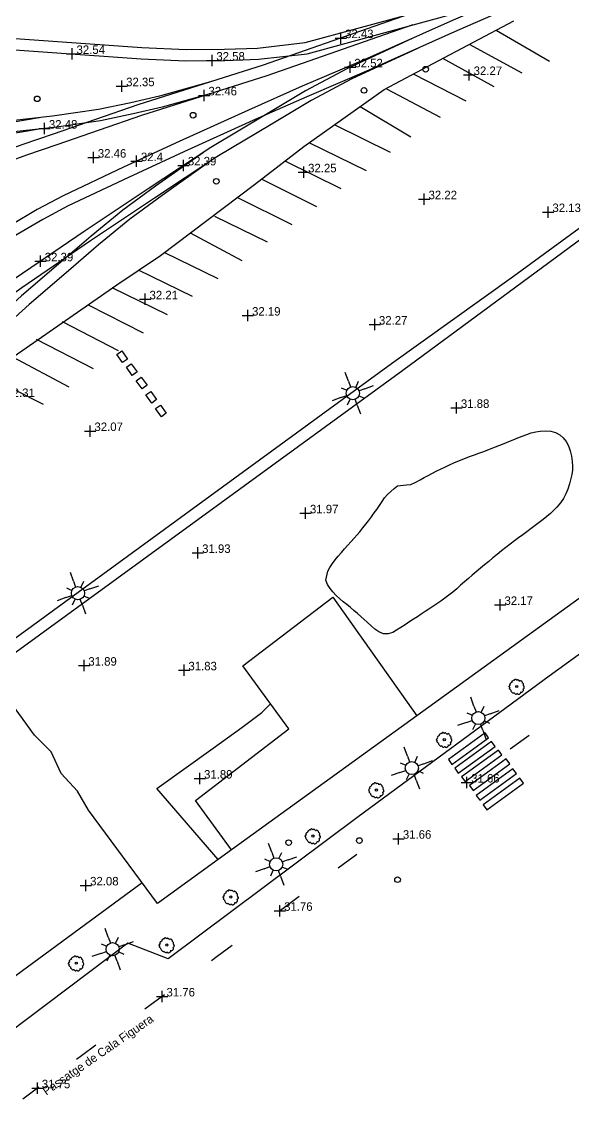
# Model space of a CAD drawing. Extents: x 471511 to 473316, y 4381952 to 4383346.
# Drawn here: x 472977.3 to 473026, y 4383065.3 to 4383160.6 of the extents above; entities that cross this region are included whole.
import ezdxf
from ezdxf.enums import TextEntityAlignment as Align

# ---------------------------------------------------------------- set-up
doc = ezdxf.new("R2010")
doc.units = 0
doc.header["$LTSCALE"] = 4
doc.header["$MEASUREMENT"] = 0
doc.header["$PDMODE"] = 2
doc.header["$PDSIZE"] = 0.5
doc.layers.get('0').update_dxf_attribs({"linetype": 'CONTINUOUS'})
for name, color, linetype in [('222', 7, 'CONTINUOUS'), ('290', 253, 'CONTINUOUS'), ('400', 7, 'CONTINUOUS'), ('410', 201, 'CONTINUOUS'), ('411', 12, 'CONTINUOUS'), ('505', 60, 'CONTINUOUS'), ('7101', 7, 'CONTINUOUS'), ('7400', 2, 'CONTINUOUS'), ('7440', 7, 'CONTINUOUS'), ('7515', 53, 'CONTINUOUS'), ('8405', 7, 'CONTINUOUS')]:
    doc.layers.add(name, color=color, linetype=linetype)

# ---------------------------------------------------------------- blocks, each defined once
blk = doc.blocks.new('FAROLA')
at = {"color": 7}
for p, q in [((-0.43, 1.04), (-0.22, 0.54)), ((0.43, 1.04), (0.22, 0.54)), ((0.43, 1.04), (0.75, 1.8)), ((-1.04, 0.43), (-1.8, 0.75)), ((-1.04, 0.43), (-0.54, 0.22)), ((1.04, 0.43), (0.54, 0.22)), ((-1.04, -0.43), (-0.54, -0.22)), ((-0.43, -1.04), (-0.22, -0.54)), ((0.43, -1.04), (0.22, -0.54)), ((1.04, -0.43), (0.54, -0.22)), ((1.04, -0.43), (1.8, -0.75)), ((-0.43, -1.04), (-0.75, -1.8))]:
    blk.add_line(p, q, dxfattribs=at)
blk.add_circle((0, 0), 0.58, dxfattribs=at)
blk = doc.blocks.new('MOJON')
blk.add_circle((0, 0), 0.25)
blk = doc.blocks.new('ARBOL')
at = {"color": 3}
for p, q in [((-1.26, 0.07), (-1.27, -0.01)), ((-1.23, 0.15), (-1.26, 0.07)), ((-1.17, 0.24), (-1.23, 0.15)), ((-1.18, 0.48), (-1.21, 0.39)), ((-1.21, 0.39), (-1.2, 0.31)), ((-1.2, 0.31), (-1.16, 0.22)), ((-1.11, 0.55), (-1.18, 0.48)), ((-1.03, 0.59), (-1.11, 0.55)), ((-1.01, 0.67), (-1.03, 0.59)), ((-0.96, 0.76), (-1.01, 0.67)), ((-0.92, 0.97), (-0.96, 0.88)), ((-0.96, 0.88), (-0.96, 0.7)), ((-0.85, 1.04), (-0.92, 0.97)), ((-0.77, 1.08), (-0.85, 1.04)), ((-0.7, 1.09), (-0.77, 1.08)), ((-0.5, 1.09), (-0.7, 1.09)), ((-0.49, 1.11), (-0.5, 1.08)), ((-0.46, 1.23), (-0.49, 1.11)), ((-0.38, 1.32), (-0.46, 1.23)), ((-0.31, 1.35), (-0.38, 1.32)), ((-0.23, 1.36), (-0.31, 1.35)), ((-0.11, 1.36), (-0.23, 1.36)), ((0, 1.35), (-0.11, 1.36)), ((0.07, 1.26), (0, 1.35)), ((0.12, 1.18), (0.07, 1.26)), ((0.17, 1.25), (0.12, 1.16)), ((0.12, 1.16), (0.12, 1.16)), ((0.24, 1.31), (0.17, 1.25)), ((0.32, 1.32), (0.24, 1.31)), ((0.39, 1.31), (0.32, 1.32)), ((0.55, 1.31), (0.39, 1.31)), ((0.62, 1.26), (0.55, 1.31)), ((0.7, 1.22), (0.62, 1.26)), ((0.76, 1.14), (0.7, 1.22)), ((0.77, 0.97), (0.7, 0.98)), ((0.77, 1.05), (0.76, 1.14)), ((0.77, 0.97), (0.77, 1.05)), ((0.86, 0.95), (0.77, 0.97)), ((0.96, 0.93), (0.86, 0.95)), ((1.03, 0.87), (0.96, 0.93)), ((1.07, 0.79), (1.03, 0.87)), ((1.08, 0.7), (1.07, 0.79)), ((1.1, 0.49), (1.07, 0.51)), ((1.08, 0.6), (1.08, 0.7)), ((1.09, 0.52), (1.08, 0.6)), ((1.17, 0.48), (1.1, 0.49)), ((1.25, 0.41), (1.17, 0.48)), ((1.29, 0.32), (1.25, 0.41)), ((1.3, 0.24), (1.29, 0.32)), ((1.3, 0.15), (1.3, 0.24)), ((1.31, 0.06), (1.3, 0.15)), ((1.31, -0.03), (1.31, 0.06)), ((-1.27, -0.01), (-1.26, -0.13)), ((-1.26, -0.13), (-1.26, -0.21)), ((-1.26, -0.21), (-1.23, -0.3)), ((-1.23, -0.3), (-1.16, -0.32)), ((-1.16, -0.32), (-1.08, -0.34)), ((-1.08, -0.34), (-1.01, -0.35)), ((-1.01, -0.35), (-0.95, -0.35)), ((-0.96, -0.38), (-1.01, -0.49)), ((-1.01, -0.49), (-1, -0.58)), ((-1, -0.58), (-0.96, -0.66)), ((-0.96, -0.66), (-0.96, -0.74)), ((-0.96, -0.74), (-0.88, -0.8)), ((-0.88, -0.8), (-0.8, -0.81)), ((-0.8, -0.81), (-0.72, -0.81)), ((-0.76, -0.81), (-0.75, -0.9)), ((-0.75, -0.9), (-0.73, -0.98)), ((-0.73, -0.98), (-0.68, -1.07)), ((-0.68, -1.07), (-0.61, -1.15)), ((-0.61, -1.15), (-0.53, -1.14)), ((-0.53, -1.14), (-0.45, -1.12)), ((-0.45, -1.12), (-0.37, -1.07)), ((-0.37, -1.05), (-0.37, -1.15)), ((-0.37, -1.15), (-0.27, -1.21)), ((-0.27, -1.21), (-0.19, -1.22)), ((-0.19, -1.22), (-0.07, -1.22)), ((-0.07, -1.22), (0.01, -1.25)), ((0.01, -1.25), (0.08, -1.22)), ((0.08, -1.22), (0.16, -1.16)), ((0.16, -1.16), (0.18, -1.08)), ((0.18, -1.11), (0.25, -1.15)), ((0.25, -1.15), (0.32, -1.16)), ((0.32, -1.16), (0.4, -1.16)), ((0.4, -1.16), (0.47, -1.18)), ((0.47, -1.18), (0.55, -1.16)), ((0.55, -1.16), (0.62, -1.14)), ((0.62, -1.14), (0.7, -1.09)), ((0.7, -1.09), (0.75, -0.93)), ((0.78, -0.99), (0.74, -0.96)), ((0.85, -0.98), (0.78, -0.99)), ((0.93, -0.93), (0.85, -0.98)), ((1.02, -0.92), (0.93, -0.93)), ((1.06, -0.69), (0.98, -0.69)), ((1.06, -0.85), (1.02, -0.92)), ((1.03, -0.69), (1.05, -0.77)), ((1.05, -0.77), (1.06, -0.85)), ((1.13, -0.65), (1.06, -0.69)), ((1.2, -0.61), (1.13, -0.65)), ((1.2, -0.21), (1.27, -0.14)), ((1.2, -0.6), (1.21, -0.59)), ((1.22, -0.31), (1.21, -0.23)), ((1.21, -0.41), (1.22, -0.31)), ((1.21, -0.51), (1.21, -0.41)), ((1.21, -0.59), (1.21, -0.51)), ((1.27, -0.14), (1.31, -0.03))]:
    blk.add_line(p, q, dxfattribs=at)
at = {"color": 25}
blk.add_circle((0, 0), 0.19, dxfattribs=at)
blk = doc.blocks.new('COTA')
at = {"color": 7}
blk.add_point((0, 0), dxfattribs=at)

msp = doc.modelspace()

# ---------------------------------------------------------------- linework, layer by layer
at = {"layer": '222'}
for points in [[(472910.428, 4383152.108, 32.602), (472916.163, 4383154.575, 32.555), (472921.059, 4383156.307, 32.523), (472927.425, 4383158.153, 32.539), (472934.718, 4383159.309, 32.539), (472944.287, 4383160.3, 32.539), (472953.524, 4383160.351, 32.523), (472963.057, 4383159.837, 32.414), (472972.636, 4383159.398, 32.476), (472987.953, 4383158.32, 32.578), (472991.868, 4383158.125, 32.578), (472995.261, 4383158.177, 32.578), (472998.164, 4383158.269, 32.578), (473002.357, 4383158.752, 32.563), (473016.034, 4383162.469, 32.437), (473022.358, 4383164.48, 32.547), (473033.373, 4383168.046, 32.563), (473045.319, 4383171.98, 32.61), (473059.792, 4383176.776, 32.516), (473073.868, 4383181.287, 32.578), (473085.767, 4383185.313, 32.516), (473099.704, 4383189.737, 32.547)], [(472910.849, 4383151.201, 32.601), (472916.528, 4383153.643, 32.555), (472921.365, 4383155.355, 32.523), (472927.643, 4383157.175, 32.539), (472934.848, 4383158.317, 32.539), (472944.341, 4383159.3, 32.539), (472953.5, 4383159.351, 32.523), (472963.008, 4383158.838, 32.414), (472972.578, 4383158.4, 32.477), (472987.893, 4383157.321, 32.578), (472991.851, 4383157.125, 32.578), (472995.285, 4383157.177, 32.578), (472998.237, 4383157.271, 32.578), (473002.546, 4383157.768, 32.563), (473016.317, 4383161.51, 32.437), (473022.664, 4383163.528, 32.547), (473033.683, 4383167.096, 32.563), (473045.632, 4383171.03, 32.61), (473060.102, 4383175.825, 32.516), (473074.181, 4383180.337, 32.578), (473086.079, 4383184.363, 32.516), (473100.026, 4383188.79, 32.547)], [(473032.155, 4383167.652, 32.561), (473025.693, 4383165.275, 32.517), (473020.072, 4383162.771, 32.561), (473015.412, 4383160.729, 32.409), (473007.57, 4383157.23, 32.416), (473002.111, 4383154.887, 32.416), (472997.354, 4383152.776, 32.459), (472991.235, 4383150.009, 32.401), (472986.352, 4383147.755, 32.401), (472981, 4383145.227, 32.488), (472978.724, 4383143.997, 32.445), (472976.455, 4383142.653, 32.445), (472973.775, 4383141.023, 32.445), (472970.466, 4383138.847, 32.343), (472967.274, 4383136.612, 32.416), (472963.755, 4383134.085, 32.416), (472960.041, 4383131.386, 32.416), (472951.797, 4383125.37, 32.343), (472941.438, 4383117.786, 32.358), (472938.052, 4383115.377, 32.459), (472923.394, 4383104.864, 32.401)], [(473032.5, 4383166.713, 32.561), (473026.069, 4383164.348, 32.518), (473020.476, 4383161.856, 32.561), (473015.817, 4383159.815, 32.409), (473007.971, 4383156.314, 32.416), (473002.511, 4383153.97, 32.416), (472997.763, 4383151.863, 32.459), (472991.651, 4383149.1, 32.401), (472986.776, 4383146.848, 32.401), (472981.451, 4383144.335, 32.488), (472979.216, 4383143.127, 32.445), (472976.97, 4383141.795, 32.445), (472974.31, 4383140.178, 32.444), (472971.028, 4383138.019, 32.344), (472967.852, 4383135.796, 32.416), (472964.34, 4383133.274, 32.416), (472960.63, 4383130.578, 32.416), (472952.387, 4383124.563, 32.343), (472942.023, 4383116.976, 32.358), (472938.633, 4383114.564, 32.459), (472924.002, 4383104.069, 32.401)], [(473011.55, 4383161.251, 32.478), (472998.671, 4383156.763, 32.384), (472987.604, 4383153.254, 32.564), (472980.145, 4383150.651, 32.455), (472977.453, 4383149.746, 32.455), (472975.558, 4383149.076, 32.455), (472973.585, 4383148.258, 32.439), (472970.599, 4383146.896, 32.424), (472966.519, 4383144.811, 32.424), (472963.35, 4383143.031, 32.439), (472959.309, 4383140.376, 32.424), (472955.268, 4383137.366, 32.502), (472952.278, 4383134.79, 32.424), (472949.028, 4383131.73, 32.424), (472945.052, 4383127.748, 32.424), (472942.275, 4383124.945, 32.455), (472939.284, 4383122.114, 32.518), (472937.648, 4383120.532, 32.502), (472935.962, 4383119.072, 32.486), (472934.07, 4383117.482, 32.486), (472931.191, 4383115.259, 32.486), (472925.485, 4383110.818, 32.486), (472921.499, 4383107.858, 32.471), (472918.024, 4383105.261, 32.335)], [(473011.879, 4383160.306, 32.478), (472998.987, 4383155.814, 32.384), (472987.92, 4383152.305, 32.564), (472980.469, 4383149.705, 32.455), (472977.78, 4383148.801, 32.455), (472975.916, 4383148.142, 32.455), (472973.984, 4383147.341, 32.439), (472971.034, 4383145.996, 32.424), (472966.992, 4383143.929, 32.424), (472963.87, 4383142.176, 32.439), (472959.882, 4383139.556, 32.424), (472955.893, 4383136.585, 32.501), (472952.947, 4383134.047, 32.424), (472949.724, 4383131.012, 32.424), (472945.761, 4383127.042, 32.424), (472942.974, 4383124.23, 32.455), (472939.975, 4383121.392, 32.517), (472938.323, 4383119.794, 32.502), (472936.611, 4383118.311, 32.486), (472934.698, 4383116.704, 32.486), (472931.804, 4383114.469, 32.486), (472926.091, 4383110.021, 32.486), (472922.097, 4383107.056, 32.471), (472918.61, 4383104.45, 32.334)], [(473011.867, 4383159.148, 32.412), (473006.04, 4383156.434, 32.521), (473002.404, 4383154.497, 32.376), (472998.86, 4383152.381, 32.405), (472994.049, 4383149.495, 32.405), (472988.511, 4383145.842, 32.361), (472982.866, 4383142.062, 32.376), (472976.788, 4383137.915, 32.39), (472970.57, 4383133.494, 32.332), (472965.421, 4383129.869, 32.376), (472959.812, 4383125.786, 32.144), (472953.063, 4383121.005, 32.289), (472946.269, 4383116.112, 32.376), (472940.794, 4383112.152, 32.332), (472935.807, 4383108.555, 32.318), (472928.7, 4383103.558, 32.434), (472925.729, 4383101.409, 32.388)], [(473012.289, 4383158.241, 32.412), (473006.486, 4383155.539, 32.52), (473002.896, 4383153.626, 32.376), (472999.373, 4383151.523, 32.405), (472994.582, 4383148.649, 32.404), (472989.065, 4383145.009, 32.361), (472983.426, 4383141.233, 32.376), (472977.36, 4383137.094, 32.39), (472971.147, 4383132.677, 32.332), (472966.003, 4383129.056, 32.375), (472960.396, 4383124.974, 32.144), (472953.644, 4383120.191, 32.289), (472946.854, 4383115.301, 32.376), (472941.379, 4383111.342, 32.332), (472936.387, 4383107.741, 32.318), (472929.281, 4383102.743, 32.434), (472926.341, 4383100.618, 32.389)], [(472993.999, 4383155.281, 32.46), (472989.512, 4383154.006, 32.439), (472986.979, 4383153.425, 32.424), (472984.135, 4383152.828, 32.555), (472980.086, 4383152.238, 32.482), (472974.322, 4383151.613, 32.482), (472967.308, 4383150.699, 32.482), (472960.175, 4383149.858, 32.482), (472954.627, 4383149.271, 32.482), (472950.289, 4383148.689, 32.482), (472946.685, 4383148.156, 32.468), (472942.662, 4383147.415, 32.468), (472940.256, 4383146.849, 32.468), (472937.164, 4383146.058, 32.475), (472933.189, 4383144.733, 32.526), (472929.456, 4383143.345, 32.468), (472926.924, 4383142.342, 32.468), (472924.171, 4383140.982, 32.453), (472920.936, 4383139.241, 32.439), (472918.251, 4383137.659, 32.497), (472915.472, 4383135.805, 32.468), (472911.548, 4383133.058, 32.468), (472907.002, 4383129.694, 32.642), (472902.729, 4383126.44, 32.562)], [(472994.272, 4383154.32, 32.46), (472989.76, 4383153.037, 32.439), (472987.193, 4383152.448, 32.424), (472984.31, 4383151.843, 32.555), (472980.212, 4383151.246, 32.482), (472974.441, 4383150.62, 32.482), (472967.431, 4383149.706, 32.482), (472960.286, 4383148.865, 32.482), (472954.746, 4383148.278, 32.482), (472950.428, 4383147.699, 32.482), (472946.849, 4383147.17, 32.468), (472942.867, 4383146.436, 32.468), (472940.495, 4383145.877, 32.468), (472937.446, 4383145.098, 32.475), (472933.521, 4383143.79, 32.525), (472929.814, 4383142.411, 32.468), (472927.33, 4383141.427, 32.468), (472924.63, 4383140.093, 32.453), (472921.427, 4383138.37, 32.439), (472918.783, 4383136.811, 32.496), (472916.036, 4383134.979, 32.468), (472912.133, 4383132.246, 32.468), (472907.602, 4383128.894, 32.641), (472903.314, 4383125.629, 32.562)], [(472978.91, 4383152.111, 32.482), (472975.449, 4383151.52, 32.497), (472973.457, 4383151.198, 32.497), (472971.094, 4383150.636, 32.497), (472968.234, 4383149.828, 32.497), (472964.978, 4383148.84, 32.497), (472960.745, 4383147.391, 32.439), (472956.052, 4383145.679, 32.439), (472952.77, 4383144.35, 32.468), (472949.275, 4383142.793, 32.468), (472945.868, 4383141.187, 32.511), (472943.032, 4383139.791, 32.482), (472940.134, 4383138.129, 32.482), (472937.092, 4383136.319, 32.482), (472934.028, 4383134.297, 32.482), (472930.648, 4383132.121, 32.504), (472926.337, 4383129.021, 32.482), (472921.663, 4383125.489, 32.482), (472916.836, 4383121.965, 32.453), (472909.76, 4383116.704, 32.63)], [(472979.078, 4383151.125, 32.482), (472975.613, 4383150.533, 32.497), (472973.653, 4383150.216, 32.497), (472971.346, 4383149.668, 32.497), (472968.515, 4383148.868, 32.497), (472965.285, 4383147.889, 32.496), (472961.078, 4383146.448, 32.439), (472956.411, 4383144.746, 32.439), (472953.162, 4383143.43, 32.468), (472949.692, 4383141.884, 32.468), (472946.302, 4383140.286, 32.511), (472943.502, 4383138.907, 32.482), (472940.639, 4383137.266, 32.482), (472937.623, 4383135.471, 32.482), (472934.574, 4383133.46, 32.482), (472931.211, 4383131.294, 32.504), (472926.93, 4383128.216, 32.482), (472922.259, 4383124.686, 32.482), (472917.429, 4383121.16, 32.453), (472910.346, 4383115.893, 32.63)], [(472993.385, 4383149.057, 32.399), (472989.17, 4383146.065, 32.414), (472986.284, 4383143.944, 32.399), (472983.487, 4383141.663, 32.421), (472980.818, 4383139.362, 32.457), (472977.35, 4383136.38, 32.341), (472972.671, 4383132.142, 32.399), (472969.176, 4383128.994, 32.356), (472966.311, 4383126.544, 32.356), (472963.847, 4383124.522, 32.32), (472959.212, 4383120.811, 32.37), (472957.234, 4383119.279, 32.37), (472943.433, 4383108.714, 32.37), (472931.582, 4383100.097, 32.204), (472928.741, 4383097.961, 32.442)], [(472993.964, 4383148.242, 32.399), (472989.756, 4383145.255, 32.414), (472986.897, 4383143.154, 32.4), (472984.13, 4383140.897, 32.421), (472981.471, 4383138.604, 32.457), (472978.012, 4383135.63, 32.342), (472973.342, 4383131.4, 32.399), (472969.835, 4383128.242, 32.356), (472966.953, 4383125.777, 32.356), (472964.477, 4383123.745, 32.32), (472959.831, 4383120.025, 32.37), (472957.844, 4383118.486, 32.37), (472944.031, 4383107.913, 32.37), (472932.176, 4383099.293, 32.204), (472929.344, 4383097.163, 32.442)]]:
    msp.add_polyline3d(points, dxfattribs=at)
at = {"layer": '290'}
for points in [[(473023.933, 4383157.08, 32.32), (473019.224, 4383159.812, 32.335)], [(473021.498, 4383156.048, 32.233), (473016.88, 4383158.578, 32.277)], [(473019.031, 4383154.847, 32.219), (473014.503, 4383157.347, 32.252)], [(473016.572, 4383153.569, 32.219), (473011.914, 4383155.969, 32.279)], [(473014.314, 4383152.14, 32.19), (473009.57, 4383154.629, 32.24)], [(473007.219, 4383153.098, 32.255), (473011.675, 4383150.424, 32.24)], [(473009.885, 4383149.057, 32.197), (473005.027, 4383151.465, 32.284)], [(473007.768, 4383147.429, 32.255), (473002.729, 4383149.893, 32.255)], [(473005.54, 4383145.836, 32.269), (473000.654, 4383148.249, 32.327)], [(473003.381, 4383144.24, 32.269), (472998.517, 4383146.683, 32.284)], [(473001.225, 4383142.658, 32.284), (472996.379, 4383145.06, 32.284)], [(472999.037, 4383141.133, 32.298), (472994.389, 4383143.397, 32.342)], [(472996.796, 4383139.485, 32.313), (472992.244, 4383141.915, 32.313)], [(472994.684, 4383137.877, 32.269), (472989.996, 4383140.186, 32.313)], [(472992.436, 4383136.336, 32.313), (472987.67, 4383138.663, 32.313)], [(472990.227, 4383134.701, 32.313), (472985.335, 4383137.086, 32.371)], [(472988.104, 4383133.1, 32.342), (472983.241, 4383135.565, 32.414)], [(472985.896, 4383131.537, 32.371), (472980.963, 4383134.086, 32.4)], [(472983.686, 4383129.937, 32.298), (472978.661, 4383132.526, 32.327)], [(472981.531, 4383128.32, 32.313), (472976.569, 4383130.968, 32.356)], [(472979.281, 4383126.781, 32.298), (472974.301, 4383129.304, 32.327)], [(473022.136, 4383097.564, 31.712), (473020.457, 4383096.356, 31.692)], [(473006.937, 4383087.04, 31.759), (473005.284, 4383085.835, 31.759)], [(473001.851, 4383083.331, 31.759), (473000.184, 4383082.115, 31.759), (473000.13, 4383082.075, 31.759)], [(472995.916, 4383078.998, 31.759), (472994.59, 4383078.03, 31.759), (472994.093, 4383077.668, 31.759)], [(472989.959, 4383074.663, 31.759), (472988.769, 4383073.798, 31.759), (472988.233, 4383073.403, 31.759)], [(472983.891, 4383070.202, 31.759), (472982.626, 4383069.27, 31.759), (472982.194, 4383068.95, 31.759)], [(472978.876, 4383066.496, 31.754), (472977.451, 4383065.442, 31.752)]]:
    msp.add_polyline3d(points, dxfattribs=at)
for points in [[(472986.186, 4383131.516, 32.339), (472986.698, 4383130.801, 32.339), (472986.262, 4383130.489, 32.325), (472985.75, 4383131.204, 32.325)], [(472987.028, 4383130.388, 32.339), (472987.54, 4383129.673, 32.339), (472987.104, 4383129.361, 32.325), (472986.592, 4383130.075, 32.325)], [(472987.905, 4383129.197, 32.339), (472988.417, 4383128.482, 32.339), (472987.981, 4383128.17, 32.325), (472987.469, 4383128.885, 32.325)], [(472988.751, 4383127.946, 32.339), (472989.263, 4383127.232, 32.339), (472988.827, 4383126.919, 32.325), (472988.315, 4383127.634, 32.325)], [(472989.603, 4383126.74, 32.339), (472990.115, 4383126.026, 32.339), (472989.679, 4383125.713, 32.325), (472989.167, 4383126.428, 32.325)], [(473018.245, 4383097.778, 31.703), (473015.004, 4383095.427, 31.703), (473015.312, 4383095.002, 31.703), (473018.553, 4383097.354, 31.703)], [(473018.812, 4383097.019, 31.703), (473015.571, 4383094.668, 31.703), (473015.879, 4383094.243, 31.703), (473019.12, 4383096.595, 31.703)], [(473019.412, 4383096.273, 31.703), (473016.171, 4383093.921, 31.703), (473016.479, 4383093.497, 31.703), (473019.72, 4383095.848, 31.703)], [(473020.111, 4383095.485, 31.703), (473016.869, 4383093.134, 31.703), (473017.177, 4383092.709, 31.703), (473020.419, 4383095.061, 31.703)], [(473020.696, 4383094.611, 31.703), (473017.455, 4383092.26, 31.703), (473017.763, 4383091.835, 31.703), (473021.004, 4383094.187, 31.703)], [(473021.32, 4383093.781, 31.703), (473018.079, 4383091.43, 31.703), (473018.386, 4383091.006, 31.703), (473021.628, 4383093.357, 31.703)]]:
    msp.add_polyline3d(points, close=True, dxfattribs=at)
at = {"layer": '400'}
msp.add_polyline3d([(473012.215, 4383099.293, 40.453), (472995.869, 4383087.458, 36.016), (472992.683, 4383091.82, 36.393), (473000.92, 4383098.159, 40.293), (472996.865, 4383103.707, 40.612), (473004.8, 4383109.761, 40.605)], close=True, dxfattribs=at)
at = {"layer": '410'}
for points in [[(472869.83, 4383027.135, 33.155), (472875.399, 4383031.293, 33.512), (472962.867, 4383094.758, 33.584), (473010.995, 4383129.832, 33.584), (473031.488, 4383144.945, 33.41), (473046.478, 4383124.288, 32.845), (473063.656, 4383136.541, 32.83), (473062, 4383138.722, 32.961), (473062.87, 4383139.357, 32.844)], [(473046.478, 4383124.288, 33.775), (473043.347, 4383121.773, 33.732), (473037.544, 4383117.667, 33.79), (473035.12, 4383116.188, 33.833), (473033.065, 4383115.361, 33.638), (473032.796, 4383114.193, 33.638), (473012.215, 4383099.293, 33.734)], [(472995.869, 4383087.458, 33.825), (472989.323, 4383082.72, 33.848), (472983.242, 4383090.967, 33.674), (472982.292, 4383092.654, 33.703), (472980.848, 4383094.196, 33.659), (472979.964, 4383096.118, 33.652), (472978.472, 4383097.585, 33.529), (472974.699, 4383102.785, 33.616), (472974.703, 4383103.384, 33.485)], [(472994.693, 4383086.607, 34.007), (472989.285, 4383092.881, 33.746), (472994.258, 4383096.441, 33.761), (472996.789, 4383098.254, 33.761), (472998.53, 4383099.576, 33.761), (472999.308, 4383100.364, 33.761)]]:
    msp.add_polyline3d(points, dxfattribs=at)
at = {"layer": '411'}
for points in [[(472970.02, 4383126.428, 32.475), (472985.739, 4383137.363, 32.403), (472989.595, 4383139.958, 32.432), (472997.906, 4383146.208, 32.403), (473002.256, 4383149.587, 32.41), (473009.338, 4383154.597, 32.533), (473013.657, 4383156.898, 32.446), (473020.771, 4383160.678, 32.214)], [(472919.048, 4383064.277, 32.49), (472937.157, 4383077.409, 32.446), (472949.342, 4383086.316, 32.497), (472960.755, 4383094.674, 32.533), (472973.915, 4383104.104, 32.366), (473009.994, 4383130.408, 32.265), (473020.734, 4383138.13, 32.134), (473030.046, 4383144.919, 32.062)], [(473063.735, 4383139.505, 32.018), (473064.942, 4383137.403, 32.018), (473065.589, 4383136.181, 32.062), (473065.739, 4383135.214, 32.062), (473065.587, 4383134.115, 32.062), (473065.166, 4383133.19, 32.062), (473064.626, 4383132.559, 32.062), (473064.063, 4383132.064, 32.062), (473062.011, 4383130.492, 32.047), (473057.027, 4383126.91, 31.931), (473038.193, 4383113.148, 31.685), (473023.89, 4383102.811, 31.598), (473007.048, 4383090.362, 31.634), (472990.292, 4383077.82, 31.794), (472986.718, 4383079.204, 31.772), (472968.991, 4383065.866, 31.83), (472959.699, 4383058.924, 31.83)], [(472987.985, 4383084.535, 32.267), (472968.714, 4383070.377, 31.963)]]:
    msp.add_polyline3d(points, dxfattribs=at)
at = {"layer": '505'}
msp.add_polyline3d([(473011.297, 4383119.705, 37.647), (473011.694, 4383119.73, 37.647), (473012.066, 4383119.912, 37.647), (473012.504, 4383120.143, 37.647), (473012.861, 4383120.334, 37.647), (473013.228, 4383120.531, 37.647), (473013.607, 4383120.732, 37.647), (473013.985, 4383120.926, 37.647), (473014.366, 4383121.117, 37.647), (473014.738, 4383121.295, 37.647), (473015.107, 4383121.47, 37.647), (473015.474, 4383121.632, 37.647), (473015.842, 4383121.786, 37.647), (473016.207, 4383121.938, 37.647), (473016.576, 4383122.086, 37.647), (473016.945, 4383122.222, 37.647), (473017.309, 4383122.354, 37.647), (473017.68, 4383122.488, 37.647), (473018.046, 4383122.617, 37.647), (473018.419, 4383122.753, 37.647), (473018.792, 4383122.897, 37.647), (473019.167, 4383123.042, 37.647), (473019.551, 4383123.196, 37.647), (473019.937, 4383123.351, 37.647), (473020.323, 4383123.515, 37.647), (473020.722, 4383123.682, 37.647), (473021.116, 4383123.845, 37.647), (473021.518, 4383124.004, 37.647), (473021.916, 4383124.151, 37.647), (473022.315, 4383124.275, 37.64), (473022.713, 4383124.383, 37.632), (473023.101, 4383124.447, 37.611), (473023.588, 4383124.476, 37.582), (473024.039, 4383124.433, 37.553), (473024.454, 4383124.314, 37.524), (473024.823, 4383124.121, 37.509), (473025.141, 4383123.853, 37.502), (473025.396, 4383123.52, 37.502), (473025.597, 4383123.136, 37.502), (473025.746, 4383122.706, 37.502), (473025.853, 4383122.236, 37.502), (473025.925, 4383121.742, 37.502), (473025.95, 4383121.361, 37.502), (473025.957, 4383120.98, 37.502), (473025.892, 4383120.607, 37.502), (473025.816, 4383120.239, 37.502), (473025.695, 4383119.775, 37.502), (473025.546, 4383119.324, 37.502), (473025.365, 4383118.891, 37.502), (473025.157, 4383118.495, 37.502), (473024.896, 4383118.106, 37.502), (473024.586, 4383117.728, 37.502), (473024.318, 4383117.449, 37.502), (473024.021, 4383117.167, 37.502), (473023.702, 4383116.897, 37.502), (473023.37, 4383116.623, 37.502), (473023.025, 4383116.356, 37.502), (473022.671, 4383116.089, 37.502), (473022.309, 4383115.826, 37.502), (473021.939, 4383115.556, 37.502), (473021.571, 4383115.288, 37.502), (473021.203, 4383115.019, 37.502), (473020.832, 4383114.737, 37.502), (473020.457, 4383114.45, 37.502), (473020.08, 4383114.158, 37.502), (473019.703, 4383113.857, 37.502), (473019.321, 4383113.553, 37.502), (473018.939, 4383113.24, 37.502), (473018.557, 4383112.932, 37.502), (473018.187, 4383112.627, 37.502), (473017.822, 4383112.325, 37.502), (473017.465, 4383112.024, 37.502), (473017.112, 4383111.73, 37.502), (473016.767, 4383111.429, 37.502), (473016.425, 4383111.133, 37.502), (473016.077, 4383110.825, 37.502), (473015.734, 4383110.521, 37.502), (473015.391, 4383110.216, 37.502), (473015.045, 4383109.941, 37.502), (473014.696, 4383109.682, 37.502), (473014.339, 4383109.432, 37.502), (473013.982, 4383109.185, 37.502), (473013.63, 4383108.951, 37.502), (473013.284, 4383108.718, 37.502), (473012.942, 4383108.498, 37.502), (473012.6, 4383108.273, 37.502), (473012.267, 4383108.048, 37.502), (473011.938, 4383107.831, 37.502), (473011.613, 4383107.618, 37.502), (473011.201, 4383107.342, 37.502), (473010.807, 4383107.08, 37.502), (473010.439, 4383106.851, 37.502), (473010.096, 4383106.661, 37.502), (473009.699, 4383106.522, 37.502), (473009.265, 4383106.526, 37.502), (473008.852, 4383106.706, 37.502), (473008.521, 4383106.95, 37.502), (473008.19, 4383107.241, 37.502), (473007.844, 4383107.558, 37.502), (473007.569, 4383107.814, 37.502), (473007.274, 4383108.075, 37.502), (473006.979, 4383108.336, 37.502), (473006.668, 4383108.597, 37.502), (473006.36, 4383108.855, 37.502), (473006.044, 4383109.113, 37.502), (473005.728, 4383109.37, 37.502), (473005.437, 4383109.619, 37.502), (473005.101, 4383109.929, 37.502), (473004.817, 4383110.232, 37.502), (473004.579, 4383110.538, 37.502), (473004.345, 4383110.902, 37.502), (473004.182, 4383111.288, 37.502), (473004.361, 4383112.072, 37.502), (473004.554, 4383112.407, 37.502), (473004.772, 4383112.741, 37.502), (473005.018, 4383113.078, 37.502), (473005.285, 4383113.401, 37.502), (473005.563, 4383113.728, 37.502), (473005.846, 4383114.043, 37.502), (473006.128, 4383114.358, 37.516), (473006.41, 4383114.664, 37.574), (473006.683, 4383114.971, 37.647), (473006.944, 4383115.266, 37.734), (473007.189, 4383115.554, 37.806), (473007.466, 4383115.888, 37.821), (473007.722, 4383116.209, 37.806), (473007.959, 4383116.518, 37.756), (473008.224, 4383116.872, 37.705), (473008.469, 4383117.207, 37.654), (473008.688, 4383117.522, 37.596), (473008.92, 4383117.861, 37.545), (473009.15, 4383118.207, 37.531), (473009.364, 4383118.541, 37.531), (473009.617, 4383118.84, 37.531), (473009.918, 4383119.109, 37.502), (473010.214, 4383119.366, 37.473), (473010.501, 4383119.607, 37.473)], close=True, dxfattribs=at)

# ---------------------------------------------------------------- block references
at = {"layer": '7101'}
for p in [(473005.511, 4383159.146, 32.434), (472981.815, 4383157.749, 32.538), (472994.151, 4383157.16, 32.578), (473006.324, 4383156.566, 32.515), (473016.851, 4383155.887, 32.266), (472986.192, 4383154.898, 32.353), (472993.459, 4383154.088, 32.457), (472979.378, 4383151.156, 32.482), (472983.696, 4383148.589, 32.462), (472987.495, 4383148.282, 32.401), (472991.638, 4383147.905, 32.386), (473002.248, 4383147.292, 32.251), (473012.873, 4383144.919, 32.216), (473023.804, 4383143.783, 32.128), (472979.013, 4383139.433, 32.385), (472988.258, 4383136.078, 32.208), (472997.3, 4383134.638, 32.194), (473008.499, 4383133.85, 32.273), (473015.728, 4383126.487, 31.883), (472983.396, 4383124.445, 32.071), (473002.41, 4383117.178, 31.97), (472992.897, 4383113.684, 31.933), (473019.572, 4383109.092, 32.165), (472982.856, 4383103.725, 31.89), (472991.686, 4383103.314, 31.832), (472993.067, 4383093.752, 31.89), (473016.636, 4383093.404, 31.658), (473010.61, 4383088.442, 31.658), (472983.013, 4383084.318, 32.078), (473000.13, 4383082.075, 31.759), (472989.751, 4383074.512, 31.759), (472978.751, 4383066.403, 31.754)]:
    msp.add_blockref('COTA', p, dxfattribs=at)
at = {"layer": '7400'}
for p, rotation in [((473006.575, 4383127.791, 32.323), 222.6000043791743), ((472982.32, 4383110.122, 32.613), 222.6000043791743), ((473017.646, 4383099.096, 31.68), 312.6000036820013), ((473011.781, 4383094.679, 31.709), 312.6000036820013), ((472999.806, 4383086.183, 31.738), 312.6000036820013), ((472985.381, 4383078.692, 31.499), 312.6000036820013)]:
    msp.add_blockref('FAROLA', p, dxfattribs=dict(at, rotation=rotation))
at = {"layer": '7440'}
for p, rotation in [((473012.996, 4383156.395, 32.368), 222.6000043791743), ((472978.721, 4383153.782, 32.571), 222.6000043791743), ((473007.559, 4383154.531, 32.6), 222.6000043791743), ((472992.476, 4383152.337, 32.47), 222.6000043791743), ((472994.528, 4383146.501, 32.47), 222.6000043791743), ((473000.908, 4383088.096, 31.847), 312.6000036820013), ((473007.147, 4383088.276, 31.716), 222.6000043791743), ((473010.514, 4383084.821, 31.716), 222.6000043791743)]:
    msp.add_blockref('MOJON', p, dxfattribs=dict(at, rotation=rotation))
at = {"layer": '7515', "xscale": 0.5, "yscale": 0.5, "zscale": 0.5, "rotation": 222.6000043791743}
for p in [(473021.035, 4383101.884, 36.538), (473014.642, 4383097.192, 36.712), (473008.653, 4383092.739, 36.813), (473003.05, 4383088.677, 37.132), (472995.807, 4383083.288, 36.755), (472990.157, 4383079.054, 36.523), (472982.168, 4383077.449, 37.437)]:
    msp.add_blockref('ARBOL', p, dxfattribs=at)

# ---------------------------------------------------------------- texts
at = {"layer": '7101'}
for s, p in [('32.43', (473005.891, 4383159.146, 32.43)), ('32.54', (472982.195, 4383157.749, 32.54)), ('32.58', (472994.531, 4383157.16, 32.58)), ('32.52', (473006.704, 4383156.566, 32.52)), ('32.27', (473017.231, 4383155.887, 32.27)), ('32.35', (472986.572, 4383154.898, 32.35)), ('32.46', (472993.839, 4383154.088, 32.46)), ('32.48', (472979.758, 4383151.156, 32.48)), ('32.46', (472984.076, 4383148.589, 32.46)), ('32.4', (472987.875, 4383148.282, 32.4)), ('32.39', (472992.018, 4383147.905, 32.39)), ('32.25', (473002.628, 4383147.292, 32.25)), ('32.22', (473013.253, 4383144.919, 32.22)), ('32.13', (473024.184, 4383143.783, 32.13)), ('32.39', (472979.393, 4383139.433, 32.39)), ('32.21', (472988.638, 4383136.078, 32.21)), ('32.19', (472997.68, 4383134.638, 32.19)), ('32.27', (473008.879, 4383133.85, 32.27)), ('32.31', (472976.006, 4383127.448, 32.31)), ('31.88', (473016.108, 4383126.487, 31.88)), ('32.07', (472983.776, 4383124.445, 32.07)), ('31.97', (473002.79, 4383117.178, 31.97)), ('31.93', (472993.277, 4383113.684, 31.93)), ('32.17', (473019.952, 4383109.092, 32.17)), ('31.89', (472983.236, 4383103.725, 31.89)), ('31.83', (472992.066, 4383103.314, 31.83)), ('31.89', (472993.447, 4383093.752, 31.89)), ('31.66', (473017.016, 4383093.404, 31.66)), ('31.66', (473010.99, 4383088.442, 31.66)), ('32.08', (472983.393, 4383084.318, 32.08)), ('31.76', (473000.51, 4383082.075, 31.76)), ('31.76', (472990.131, 4383074.512, 31.76)), ('31.75', (472979.131, 4383066.403, 31.75))]:
    msp.add_text(s, height=0.75, dxfattribs=at).set_placement(p)
at = {"layer": '8405'}
msp.add_text('Passatge de Cala Figuera', height=0.75, rotation=34.7, dxfattribs=at).set_placement((472984.08, 4383069.357), align=Align.MIDDLE_CENTER)

doc.saveas('drawing.dxf')
